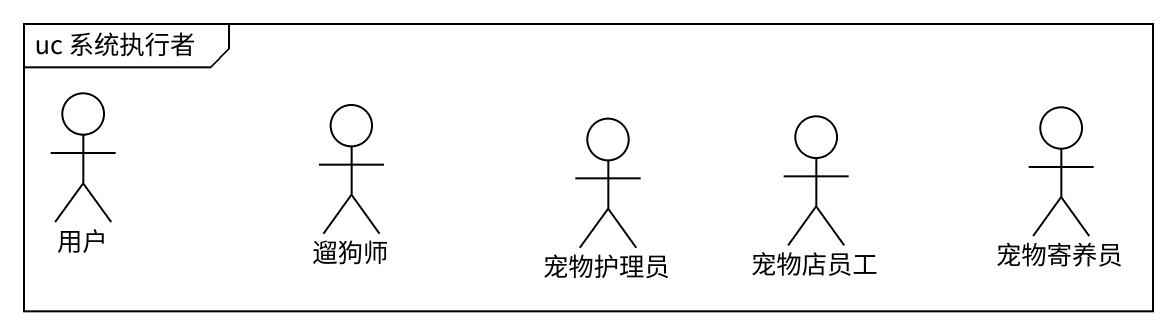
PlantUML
@startuml
mainframe uc 系统执行者
actor 用户
actor 遛狗师
actor 宠物护理员
actor 宠物店员工
actor 宠物寄养员
@enduml
